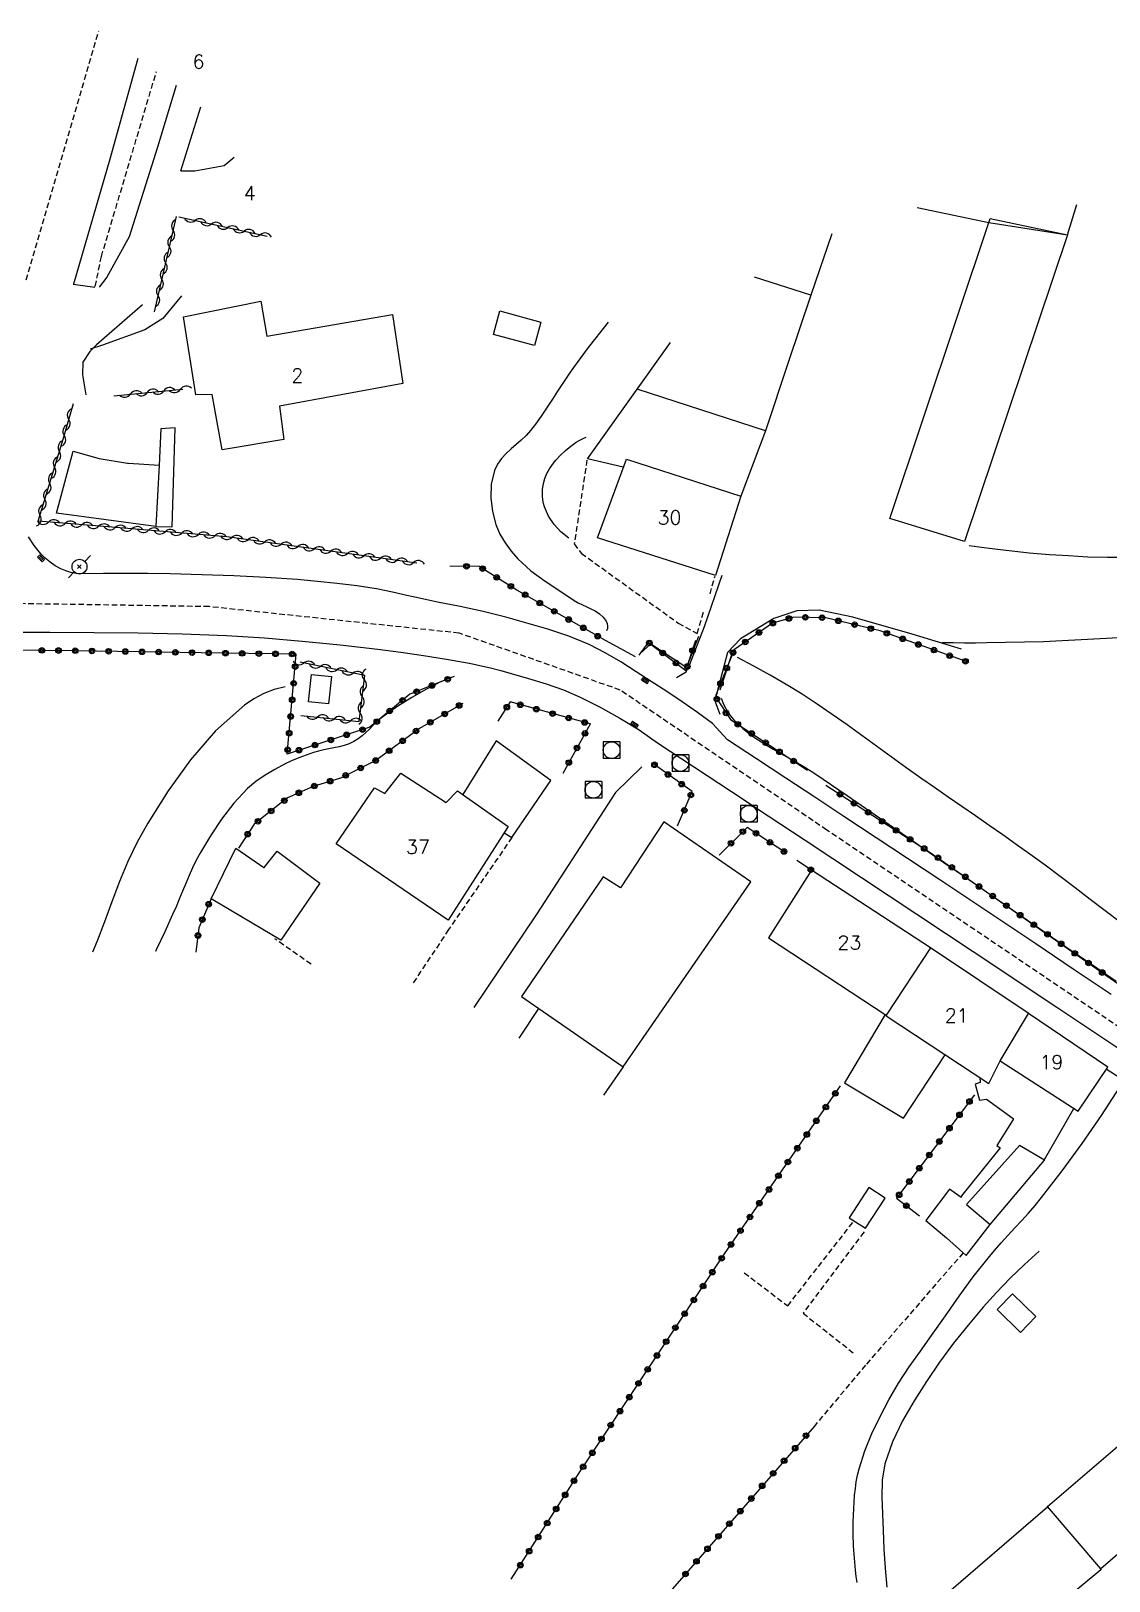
# Model space of a CAD drawing. Header units: millimetres. Extents: x 149000 to 150002, y 151999 to 153000.
# Drawn here: x 149681 to 149777.9, y 152375.5 to 152514.8 of the extents above; entities that cross this region are included whole.
import ezdxf
from ezdxf.enums import TextEntityAlignment as Align

# ---------------------------------------------------------------- set-up
doc = ezdxf.new("R2010")
doc.units = ezdxf.units.MM
doc.linetypes.add('DASHED', pattern=[0.75, 0.5, -0.25])
doc.layers.get('0').update_dxf_attribs({"linetype": 'CONTINUOUS'})
for name, color, linetype in [('W0001', 6, 'DASHED'), ('W0008', 7, 'CONTINUOUS'), ('W0014', 7, 'CONTINUOUS'), ('W0017', 7, 'CONTINUOUS'), ('W0071', 7, 'CONTINUOUS'), ('w0101', 7, 'CONTINUOUS'), ('W0104', 1, 'CONTINUOUS'), ('W0112', 1, 'DASHED'), ('W0120', 7, 'CONTINUOUS'), ('w0211', 2, 'CONTINUOUS'), ('W0310', 3, 'CONTINUOUS'), ('w0323', 7, 'CONTINUOUS'), ('W0401', 7, 'CONTINUOUS'), ('W0420', 7, 'CONTINUOUS'), ('W0473', 7, 'CONTINUOUS'), ('W0510', 5, 'CONTINUOUS'), ('W0991', 7, 'CONTINUOUS'), ('W1102', 7, 'CONTINUOUS')]:
    doc.layers.add(name, color=color, linetype=linetype)
doc.styles.get("Standard").update_dxf_attribs({"font": 'romans.shx', "width": 0.85})

# ---------------------------------------------------------------- blocks, each defined once
blk = doc.blocks.new('T401')
for p, q in [((-0.3, 0.3), (0, 0.3)), ((-0.3, -0.25), (-0.3, 0.3)), ((-0.3, 0.15), (0, 0.15)), ((-0.3, 0), (0, 0)), ((0, 0.3), (0, -0.25)), ((-0.3, -0.15), (0, -0.15)), ((-0.3, -0.25), (-0.3, -0.3)), ((-0.3, -0.3), (0, -0.3)), ((0, -0.3), (0, -0.25))]:
    blk.add_line(p, q)
blk = doc.blocks.new('T473')
for p, q in [((-0.166667, 0.166667), (0.166667, -0.166667)), ((-0.166667, -0.166667), (0.166667, 0.166667)), ((0.500001, 0.500001), (1.000002, 1.000002)), ((-1.000002, -1.000002), (-0.500001, -0.500001))]:
    blk.add_line(p, q)
blk.add_ellipse((0, 0), major_axis=(0.471405, 0.471405), ratio=1, start_param=5.4977871438, end_param=11.780972451)
blk = doc.blocks.new('T420')
for p, q in [((0.75, 0.75), (-0.75, 0.75)), ((-0.75, 0.75), (-0.75, -0.75)), ((0.75, 0.75), (0.75, -0.75)), ((0.75, -0.75), (-0.75, -0.75))]:
    blk.add_line(p, q)
blk.add_ellipse((0, 0), major_axis=(-0.53, 0.53), ratio=1, start_param=3.926991, end_param=10.210176)
blk = doc.blocks.new('t323o')
at = {"color": 0, "linetype": 'Continuous'}
for radius in [0.25, 0.15]:
    blk.add_circle((0, 0), radius, dxfattribs=at)
blk = doc.blocks.new('t310o')
at = {"color": 0, "linetype": 'Continuous'}
for centre, start, end in [((-0.5, 0.38), 216.8699, 323.1304), ((0.5, -0.37), 36.8699, 143.1303)]:
    blk.add_arc(centre, 0.625, start, end, dxfattribs=at)

msp = doc.modelspace()

# ---------------------------------------------------------------- linework, layer by layer
at = {"layer": 'W0001'}
msp.add_lwpolyline([(149822.03, 152398.1), (149812.24, 152403.81), (149786.35, 152420.18), (149752.53, 152442.99), (149733.96, 152455.57), (149719.48, 152460.69), (149697.01, 152463.07), (149679.39, 152463.35), (149669.49, 152463.08)], dxfattribs=at)
at = {"layer": 'W0008'}
msp.add_lwpolyline([(149678.96, 152460.79), (149682.7, 152460.77), (149686.67, 152460.74), (149690.63, 152460.71), (149694.6, 152460.64), (149698.57, 152460.48), (149701.98, 152460.26), (149705.38, 152459.98), (149708.78, 152459.64), (149712.17, 152459.25), (149714.23, 152458.99), (149716.29, 152458.69), (149718.34, 152458.35), (149720.39, 152457.99)], dxfattribs=at)
at = {"layer": 'W0014'}
for points in [[(149685.52, 152466.01), (149685.05, 152466.05), (149684.58, 152466.14), (149684.13, 152466.28), (149683.69, 152466.46), (149683.19, 152466.74), (149682.72, 152467.06), (149682.28, 152467.43), (149681.88, 152467.83), (149681.29, 152468.57), (149680.77, 152469.35)], [(149742.26, 152452.57), (149740.91, 152453.55), (149739.54, 152454.5), (149738.15, 152455.43), (149736.75, 152456.34), (149735.39, 152457.22), (149734.02, 152458.1), (149732.62, 152458.93), (149731.16, 152459.66), (149729.33, 152460.41), (149727.46, 152461.04), (149725.56, 152461.59), (149723.67, 152462.12), (149721.64, 152462.63), (149719.59, 152463.07), (149717.54, 152463.48), (149715.49, 152463.91), (149714.63, 152464.11), (149713.77, 152464.31), (149712.91, 152464.5), (149712.05, 152464.67), (149710.28, 152464.94), (149708.51, 152465.16), (149706.74, 152465.34), (149704.96, 152465.5), (149702.1, 152465.7), (149699.23, 152465.84), (149696.37, 152465.94), (149693.5, 152466.02), (149691.5, 152466.05), (149689.51, 152466.06), (149687.52, 152466.04), (149685.52, 152466.01)], [(149720.4, 152457.99), (149721.35, 152457.79), (149722.29, 152457.57), (149723.22, 152457.33), (149724.15, 152457.07), (149725.72, 152456.6), (149727.29, 152456.12), (149728.85, 152455.58), (149730.36, 152454.94), (149732.17, 152454.05), (149733.94, 152453.06), (149735.65, 152451.99), (149737.3, 152450.83)], [(149743.61, 152451.09), (149742.26, 152452.57)], [(149737.3, 152450.83), (149740.63, 152448.65), (149743.95, 152446.46), (149747.27, 152444.27), (149750.59, 152442.08), (149758.13, 152437.08), (149765.67, 152432.07), (149773.21, 152427.06), (149780.75, 152422.04), (149787.86, 152417.32), (149794.96, 152412.6), (149802.07, 152407.87), (149809.18, 152403.14), (149812.37, 152401.02), (149815.56, 152398.89), (149818.75, 152396.76), (149821.94, 152394.63)], [(149778.07, 152428.21), (149776.38, 152429.35), (149774.68, 152430.48), (149772.99, 152431.62), (149771.3, 152432.76), (149766.99, 152435.63), (149762.69, 152438.5), (149758.38, 152441.36), (149754.06, 152444.21), (149751.45, 152445.94), (149748.84, 152447.66), (149746.22, 152449.38), (149743.61, 152451.09)]]:
    msp.add_lwpolyline(points, dxfattribs=at)
at = {"layer": 'W0017'}
for points in [[(149690.62, 152512.34), (149688.09, 152503.28), (149684.81, 152492.05)], [(149694.05, 152509.92), (149692.37, 152504.37), (149689.84, 152496.3), (149687.81, 152492.69), (149687.12, 152491.8)], [(149694.48, 152502.23), (149696.27, 152507.99)], [(149699.27, 152503.45), (149698.37, 152502.7), (149695.73, 152502.22), (149694.48, 152502.2)], [(149684.78, 152492.05), (149686.74, 152491.78)], [(149694.52, 152491.01), (149692.85, 152488.96), (149691.24, 152487.96), (149687.42, 152486.56), (149686.33, 152486.22)], [(149691.04, 152490.19), (149686.9, 152486.6), (149686.3, 152486.01), (149685.66, 152485.04), (149685.62, 152483.9), (149685.93, 152482.11)], [(149739.01, 152456.7), (149739.89, 152457.2), (149740.19, 152457.8), (149741.52, 152461.29), (149743.13, 152465.91)], [(149764.63, 152459.26), (149760.19, 152460.61), (149754.86, 152462.13), (149751.85, 152462.74), (149749.84, 152462.68), (149747.77, 152462.02), (149744.76, 152460.18), (149743.61, 152458.94), (149742.46, 152454.61), (149742.91, 152453.4)], [(149735.89, 152448.68), (149733.53, 152446.37), (149726.48, 152435.46), (149720.79, 152427.05)]]:
    msp.add_lwpolyline(points, dxfattribs=at)
at = {"layer": 'W0071'}
for points in [[(149765.31, 152468.57), (149767.11, 152468.32), (149768.91, 152468.11), (149770.72, 152467.92), (149772.53, 152467.77), (149774.26, 152467.66), (149776, 152467.56), (149777.74, 152467.51), (149779.48, 152467.53)], [(149781.65, 152460.44), (149777.67, 152460.2), (149773.69, 152460), (149771.99, 152459.92), (149770.28, 152459.87), (149768.58, 152459.84), (149766.87, 152459.81), (149765.88, 152459.8), (149764.89, 152459.8), (149763.9, 152459.81), (149762.9, 152459.83)], [(149755.26, 152375.36), (149755.17, 152375.9), (149755.11, 152376.45), (149755.01, 152377.54), (149754.94, 152378.63), (149754.9, 152379.73), (149754.91, 152380.82), (149754.93, 152381.42), (149754.96, 152382.01), (149754.99, 152382.61), (149755.03, 152383.21), (149755.1, 152383.8), (149755.18, 152384.4), (149755.29, 152384.99), (149755.43, 152385.57), (149755.94, 152387.19), (149756.58, 152388.76), (149757.31, 152390.29), (149758.1, 152391.78), (149758.98, 152393.28), (149759.94, 152394.73), (149760.95, 152396.15), (149761.95, 152397.57), (149763.18, 152399.33), (149764.42, 152401.09), (149765.69, 152402.82), (149767.02, 152404.52), (149767.6, 152405.21), (149768.2, 152405.9), (149768.81, 152406.56), (149769.43, 152407.23), (149770.05, 152407.89), (149770.66, 152408.56), (149771.26, 152409.25), (149771.83, 152409.95), (149773.69, 152412.36), (149775.48, 152414.81), (149777.21, 152417.32), (149778.86, 152419.87)], [(149771.6, 152405.15), (149770.29, 152403.95), (149769.01, 152402.71), (149767.78, 152401.43), (149766.59, 152400.11), (149765.22, 152398.5), (149763.9, 152396.86), (149762.65, 152395.16), (149761.48, 152393.41), (149760.39, 152391.67), (149759.34, 152389.88), (149758.42, 152388.01), (149757.75, 152386.03), (149757.5, 152384.54), (149757.46, 152383.03), (149757.52, 152381.54), (149757.58, 152380.06), (149757.65, 152378.35), (149757.76, 152376.64), (149757.93, 152374.93)]]:
    msp.add_lwpolyline(points, dxfattribs=at)
at = {"layer": 'w0101'}
for points in [[(149714.43, 152483.14), (149703.35, 152481.1), (149703.73, 152478.08), (149698.2, 152477.16), (149697.3, 152482.14), (149695.83, 152482.1), (149694.71, 152489.12), (149701.65, 152490.53), (149702.21, 152487.38), (149713.48, 152489.32)], [(149742.53, 152465.86), (149731.92, 152469.26), (149734.51, 152476.32), (149744.79, 152473)], [(149723.89, 152443.3), (149718.5, 152434.9), (149708.44, 152441.76), (149711.89, 152446.77), (149712.81, 152446.27), (149714.23, 152448.09), (149718.33, 152445.46), (149719.35, 152446.51)]]:
    msp.add_lwpolyline(points, close=True, dxfattribs=at)
for points in [[(149751.16, 152439.39), (149747.29, 152433.31), (149757.86, 152426.34)], [(149761.86, 152432.39), (149751.16, 152439.39)], [(149770.63, 152426.52), (149761.86, 152432.39)], [(149757.86, 152426.34), (149757.86, 152426.28), (149767.08, 152420.22), (149768.12, 152422.25)], [(149777.79, 152421.67), (149770.65, 152426.49), (149770.63, 152426.52)], [(149768.12, 152422.25), (149775.11, 152417.73), (149777.79, 152421.67)]]:
    msp.add_lwpolyline(points, dxfattribs=at)
at = {"layer": 'W0104'}
for points in [[(149764.89, 152468.94), (149758.2, 152470.98), (149767.21, 152497.97), (149774.15, 152496.5)], [(149726.26, 152486.54), (149722.58, 152487.53), (149723.14, 152489.65), (149726.83, 152488.65)], [(149692.21, 152470.27), (149683.29, 152471.47), (149684.8, 152477.05), (149687.13, 152476.39), (149689.68, 152475.98), (149689.76, 152475.98), (149692.53, 152475.79)], [(149705.95, 152454.52), (149706.22, 152456.98), (149708.01, 152456.78), (149707.74, 152454.32)], [(149745.71, 152438.33), (149737.89, 152443.73), (149733.99, 152437.8), (149732.43, 152438.77), (149725.09, 152428.03), (149734.22, 152421.7)], [(149706.96, 152438.23), (149703.45, 152433.08), (149697.19, 152436.81), (149699.42, 152441.35), (149701.92, 152439.62), (149701.95, 152439.62), (149703.13, 152441.08)], [(149756.3, 152410.86), (149754.54, 152408.14), (149756, 152407.19), (149757.76, 152409.91)], [(149769.21, 152401.29), (149767.84, 152399.89), (149769.93, 152397.84), (149771.3, 152399.25)], [(149786.67, 152384.8), (149777.17, 152376.58), (149777.17, 152376.49), (149765.14, 152366.52), (149760.68, 152372.1), (149772.36, 152382.17), (149772.36, 152382.2), (149782.01, 152390.45)]]:
    msp.add_lwpolyline(points, close=True, dxfattribs=at)
for points in [[(149760.64, 152498.94), (149767.09, 152497.61), (149774.15, 152496.5)], [(149774.15, 152496.5), (149774.99, 152499.21)], [(149752.97, 152496.58), (149751.1, 152491.07), (149749.04, 152485.01), (149747.02, 152478.87), (149744.79, 152473)], [(149751.1, 152491.07), (149746.04, 152492.69)], [(149734.24, 152475.6), (149731.02, 152476.36), (149738.47, 152486.81)], [(149747.02, 152478.87), (149735.48, 152482.62)], [(149692.21, 152470.27), (149693.68, 152470.25), (149693.97, 152479.13), (149692.66, 152479.06), (149692.53, 152475.79)], [(149723.53, 152442.74), (149724.23, 152442.33), (149727.72, 152447.45), (149722.8, 152451.01), (149719.81, 152446.18)], [(149724.89, 152424.27), (149726.64, 152426.96), (149734.22, 152421.7)], [(149757.77, 152426.4), (149754.12, 152420.28), (149759.43, 152417.09), (149763.17, 152422.79)], [(149734.22, 152421.7), (149732.46, 152419.15)], [(149766.28, 152420.75), (149766.3, 152420.31), (149765.86, 152420.15), (149766.25, 152418.71), (149766.88, 152418.81), (149769.28, 152417.07), (149769.28, 152416.96), (149767.8, 152414.64), (149768.1, 152414.42), (149764.64, 152410.12), (149764.61, 152409.96), (149763.54, 152410.7), (149761.42, 152407.89), (149763.28, 152406.35), (149765.05, 152404.76), (149767.21, 152407.52), (149767.21, 152407.54), (149772.09, 152413.33), (149772.09, 152413.39), (149774.74, 152417.97)], [(149772.09, 152413.33), (149769.86, 152414.64), (149765.09, 152409.32), (149767.21, 152407.54)], [(149777.17, 152376.58), (149772.36, 152382.2)]]:
    msp.add_lwpolyline(points, dxfattribs=at)
at = {"layer": 'W0112'}
for points in [[(149680.57, 152492.44), (149687.1, 152514.81)], [(149686.78, 152491.86), (149687.33, 152494.55), (149692.28, 152511.17)], [(149730.97, 152476.25), (149729.83, 152468.71), (149730.47, 152467.86), (149739.17, 152461.6), (149740.87, 152460.66), (149741.46, 152462.66)], [(149742.03, 152464.23), (149742.48, 152465.8)], [(149724.23, 152442.33), (149718.54, 152434.05), (149715.36, 152429.26)], [(149706.18, 152430.92), (149702.93, 152433.21)], [(149745.11, 152403.2), (149749.01, 152400.22), (149754.86, 152407.71)], [(149755.87, 152406.86), (149750.39, 152399.56), (149755.02, 152395.91)], [(149764.78, 152404.99), (149756.01, 152394.89), (149751.41, 152389.42)]]:
    msp.add_lwpolyline(points, dxfattribs=at)
at = {"layer": 'W0120'}
for points in [[(149739.99, 152457.72), (149741.02, 152460.42)], [(149732.28, 152460.23), (149735.31, 152458.6)], [(149744.02, 152458.92), (149742.9, 152455.57)]]:
    msp.add_lwpolyline(points, dxfattribs=at)
at = {"layer": 'w0211'}
msp.add_lwpolyline([(149703.85, 152455.86), (149702.87, 152455.61), (149701.93, 152455.25), (149701.03, 152454.79), (149700.2, 152454.22), (149697.6, 152451.92), (149695.34, 152449.3), (149693.34, 152446.5), (149691.5, 152443.61), (149690.55, 152441.91), (149689.71, 152440.16), (149688.97, 152438.36), (149688.28, 152436.55), (149687.61, 152434.74), (149686.92, 152432.93), (149686.54, 152432.02)], dxfattribs=at)
at = {"layer": 'W0310'}
for points in [[(149692.09, 152489.57), (149694.08, 152498.13)], [(149694.3, 152498.1), (149702.22, 152496.37)], [(149688.46, 152482.03), (149694.66, 152482.62)], [(149715.68, 152466.99), (149698.61, 152469.36), (149688.27, 152470.2), (149681.65, 152470.75), (149683.9, 152478.12), (149684.81, 152481.34)], [(149705.27, 152453.3), (149710.49, 152452.75), (149711.02, 152456.87), (149705.2, 152458.08)]]:
    msp.add_lwpolyline(points, dxfattribs=at)
at = {"layer": 'w0323'}
for points in [[(149732.28, 152460.23), (149724.68, 152464.56), (149721.28, 152466.68), (149718.65, 152466.71)], [(149765.15, 152458.1), (149757.33, 152460.89), (149752.45, 152462.07), (149749.57, 152462.13), (149747.64, 152461.58), (149744.22, 152459.23), (149744.19, 152459.18), (149742.54, 152455.1), (149742.57, 152454.88), (149743.86, 152452.94), (149750.79, 152448.36)], [(149719.04, 152456.78), (149715.06, 152455.19), (149711.47, 152452.23), (149704.04, 152449.82), (149704.85, 152458.8), (149696.3, 152458.93), (149685, 152459.11), (149672.99, 152459.21), (149662.49, 152459.5)], [(149735.65, 152458.72), (149736.51, 152459.86), (149739.87, 152457.33), (149740.77, 152460.07)], [(149719.81, 152454.36), (149715.92, 152452.11), (149712, 152449.25), (149708.81, 152447.66), (149706.35, 152446.91), (149704.06, 152445.88), (149701.07, 152443.51), (149699.66, 152441.37)], [(149728.82, 152448.1), (149731.28, 152452.53), (149731.25, 152452.53), (149724.08, 152454.5), (149722.95, 152452.77)], [(149739.12, 152443.38), (149740.44, 152446.44), (149736.89, 152448.96)], [(149752.45, 152447.01), (149761.83, 152440.98), (149783.76, 152425.65)], [(149748.94, 152440.88), (149745.36, 152443.23), (149742.85, 152440.74)], [(149751.16, 152439.39), (149749.83, 152440.25)], [(149697.19, 152436.81), (149696.1, 152434.19), (149695.83, 152432.02)], [(149787.01, 152415.51), (149777.73, 152421.45)], [(149724.17, 152375.64), (149730.39, 152385.4), (149743.33, 152404.9), (149753.75, 152419.99)], [(149765.8, 152419.18), (149758.8, 152409.89), (149760.87, 152408.31)], [(149751.41, 152389.42), (149738.46, 152374.54), (149725.95, 152360.35)]]:
    msp.add_lwpolyline(points, dxfattribs=at)
at = {"layer": 'W0510'}
for points in [[(149732.89, 152488.65), (149732.44, 152488.08), (149731.76, 152487.22), (149731.09, 152486.35), (149730.42, 152485.47), (149729.77, 152484.58), (149729.28, 152483.88), (149728.8, 152483.17), (149728.33, 152482.45), (149727.87, 152481.72), (149727.4, 152481), (149726.93, 152480.29), (149726.43, 152479.58), (149725.91, 152478.9), (149725.51, 152478.45), (149725.07, 152478.03), (149724.62, 152477.65), (149724.16, 152477.26), (149723.71, 152476.84), (149723.29, 152476.38), (149722.93, 152475.87), (149722.65, 152475.3), (149722.36, 152474.09), (149722.33, 152472.85), (149722.49, 152471.63), (149722.79, 152470.46), (149723.14, 152469.6), (149723.61, 152468.8), (149724.16, 152468.06), (149724.76, 152467.37), (149725.92, 152466.29), (149727.2, 152465.35), (149728.53, 152464.48), (149729.83, 152463.61), (149730.19, 152463.4), (149730.57, 152463.22), (149730.95, 152463.05), (149731.33, 152462.88), (149731.72, 152462.68), (149732.09, 152462.43), (149732.42, 152462.13), (149732.69, 152461.76), (149732.78, 152461.56), (149732.82, 152461.33), (149732.81, 152461.11), (149732.74, 152460.89)], [(149729.35, 152469.24), (149728.63, 152469.79), (149728.01, 152470.45), (149727.51, 152471.2), (149727.15, 152472.03), (149727.06, 152472.35), (149727, 152472.67), (149726.97, 152472.99), (149726.97, 152473.32), (149726.99, 152473.64), (149727.03, 152473.96), (149727.1, 152474.27), (149727.18, 152474.58), (149727.35, 152475.04), (149727.59, 152475.47), (149727.87, 152475.86), (149728.17, 152476.23), (149728.59, 152476.68), (149729.03, 152477.1), (149729.51, 152477.49), (149730.01, 152477.84), (149730.22, 152477.98), (149730.45, 152478.1), (149730.68, 152478.2), (149730.91, 152478.29)], [(149735.76, 152458.85), (149736.72, 152459.74)], [(149736.72, 152459.74), (149739.68, 152457.78)], [(149778.89, 152434.72), (149777.54, 152435.73), (149776.19, 152436.76), (149774.85, 152437.79), (149773.5, 152438.81), (149772.15, 152439.83), (149770.78, 152440.83), (149769.56, 152441.7), (149768.34, 152442.56), (149767.12, 152443.41), (149765.89, 152444.26), (149764.66, 152445.1), (149763.43, 152445.95), (149762.2, 152446.8), (149760.97, 152447.65), (149759.64, 152448.6), (149758.32, 152449.56), (149757, 152450.52), (149755.68, 152451.49), (149754.36, 152452.44), (149753.02, 152453.39), (149751.67, 152454.31), (149750.3, 152455.2), (149748.88, 152456.08), (149747.43, 152456.92), (149745.97, 152457.73), (149744.49, 152458.5)], [(149717.88, 152456.33), (149716.54, 152455.65), (149715.24, 152454.91), (149713.97, 152454.12), (149712.73, 152453.27), (149712.38, 152452.99), (149712.06, 152452.69), (149711.74, 152452.38), (149711.43, 152452.07), (149711.11, 152451.75), (149710.77, 152451.46), (149710.41, 152451.18), (149710.03, 152450.95), (149709.59, 152450.75), (149709.15, 152450.59), (149708.69, 152450.47), (149708.23, 152450.37), (149707.77, 152450.29), (149707.31, 152450.2), (149706.85, 152450.09), (149706.4, 152449.96), (149705.74, 152449.72), (149705.07, 152449.48), (149704.42, 152449.21), (149703.79, 152448.9), (149702.91, 152448.43), (149702.05, 152447.93), (149701.22, 152447.36), (149700.45, 152446.72), (149699.22, 152445.41), (149698.13, 152443.98), (149697.15, 152442.48), (149696.23, 152440.96), (149695.86, 152440.29), (149695.52, 152439.6), (149695.21, 152438.9), (149694.91, 152438.2), (149694.62, 152437.49), (149694.33, 152436.79), (149694.04, 152436.09), (149693.73, 152435.39), (149693.02, 152433.83), (149692.29, 152432.28), (149692.19, 152432.07)], [(149743.04, 152454.85), (149743.24, 152454.31), (149743.5, 152453.8), (149743.82, 152453.32), (149744.18, 152452.89), (149744.98, 152452.12), (149745.85, 152451.44), (149746.77, 152450.82), (149747.71, 152450.25), (149748.66, 152449.72), (149749.6, 152449.2), (149750.54, 152448.65), (149751.46, 152448.07), (149754.37, 152446.09), (149757.26, 152444.09), (149760.16, 152442.08), (149763.05, 152440.08), (149765.26, 152438.56), (149767.48, 152437.03), (149769.69, 152435.5), (149771.9, 152433.97), (149774.11, 152432.44), (149776.32, 152430.92), (149778.54, 152429.4)]]:
    msp.add_lwpolyline(points, dxfattribs=at)
at = {"layer": 'W1102'}
for points in [[(149761.86, 152432.39), (149757.86, 152426.34)], [(149768.12, 152422.25), (149770.65, 152426.49)]]:
    msp.add_lwpolyline(points, dxfattribs=at)

# ---------------------------------------------------------------- block references
at = {"layer": 'W0310'}
for p, rotation in [((149693.79, 152496.88), 76.87592186547562), ((149695.77, 152497.78), 347.6239896024666), ((149697.23, 152497.46), 347.6239896024666), ((149698.7, 152497.14), 347.6239896024666), ((149700.16, 152496.82), 347.6239896024666), ((149701.63, 152496.5), 347.6239896024666), ((149693.45, 152495.42), 76.87592186547562), ((149693.11, 152493.96), 76.87592186547562), ((149692.77, 152492.49), 76.87592186547562), ((149692.43, 152491.03), 76.87592186547562), ((149691.44, 152482.32), 5.455161598431364), ((149692.94, 152482.46), 5.455161598431364), ((149694.43, 152482.6), 5.455161598431364), ((149689.95, 152482.18), 5.455161598431364), ((149684.4, 152479.9), 74.2496708094212), ((149684, 152478.45), 74.2496708094212), ((149683.56, 152477.02), 72.96510060760507), ((149683.13, 152475.58), 72.96510060760507), ((149682.69, 152474.15), 72.96510060760507), ((149682.25, 152472.71), 72.96510060760507), ((149681.81, 152471.28), 72.96510060760507), ((149682.59, 152470.68), 175.2513980751455), ((149684.09, 152470.55), 175.2513980751455), ((149685.58, 152470.43), 175.2513980751455), ((149687.08, 152470.3), 175.2513980751455), ((149688.57, 152470.18), 175.3551624341422), ((149690.07, 152470.06), 175.3551624341422), ((149691.56, 152469.94), 175.3551624341422), ((149693.06, 152469.81), 175.3551624341422), ((149694.55, 152469.69), 175.3551624341422), ((149696.05, 152469.57), 175.3551624341422), ((149697.54, 152469.45), 175.3551624341422), ((149699.04, 152469.3), 172.0832380080569), ((149700.52, 152469.1), 172.0832380080569), ((149702.01, 152468.89), 172.0832380080569), ((149703.49, 152468.68), 172.0832380080569), ((149704.98, 152468.48), 172.0832380080569), ((149706.46, 152468.27), 172.0832380080569), ((149707.95, 152468.06), 172.0832380080569), ((149709.44, 152467.86), 172.0832380080569), ((149710.92, 152467.65), 172.0832380080569), ((149712.41, 152467.44), 172.0832380080569), ((149713.89, 152467.24), 172.0832380080569), ((149715.38, 152467.03), 172.0832380080569), ((149705.54, 152458.01), 168.2265960760113), ((149707.01, 152457.71), 168.2265960760113), ((149708.48, 152457.4), 168.2265960760113), ((149709.94, 152457.09), 168.2265960760113), ((149710.97, 152456.47), 82.73286177955791), ((149710.78, 152454.98), 82.73286177955791), ((149706.76, 152453.14), 354.0788971996152), ((149708.25, 152452.99), 354.0788971996152), ((149710.59, 152453.49), 82.73286177955791), ((149709.74, 152452.83), 354.0788971996152)]:
    msp.add_blockref('t310o', p, dxfattribs=dict(at, rotation=rotation))
at = {"layer": 'w0323'}
for p, rotation in [((149720.15, 152466.7), 179.3909561878636), ((149721.59, 152466.49), 147.9870413921097), ((149722.86, 152465.7), 147.9870413921097), ((149724.13, 152464.9), 147.9870413921097), ((149725.42, 152464.14), 150.3363086438025), ((149726.73, 152463.39), 150.3363086438025), ((149728.03, 152462.65), 150.3363086438025), ((149729.33, 152461.91), 150.3363086438025), ((149747.68, 152461.59), 195.8749406806933), ((149749.12, 152462), 195.8749406806933), ((149750.6, 152462.11), 178.8259889276482), ((149752.1, 152462.08), 178.8259889276482), ((149753.57, 152461.8), 166.4402868436346), ((149755.03, 152461.45), 166.4402868436346), ((149730.64, 152461.17), 150.3363086438025), ((149731.94, 152460.42), 150.3363086438025), ((149745.2, 152459.9), 214.4751019346799), ((149746.43, 152460.75), 214.4751019346799), ((149756.48, 152461.1), 166.4402868436346), ((149757.92, 152460.68), 160.3494254231219), ((149759.34, 152460.18), 160.3494254231219), ((149681.98, 152459.14), 179.541796270106), ((149683.48, 152459.13), 179.541796270106), ((149684.98, 152459.11), 179.541796270106), ((149686.48, 152459.09), 179.0465953490456), ((149687.98, 152459.06), 179.0465953490456), ((149689.48, 152459.04), 179.0465953490456), ((149690.98, 152459.01), 179.0465953490456), ((149692.48, 152458.99), 179.0465953490456), ((149693.98, 152458.96), 179.0465953490456), ((149695.48, 152458.94), 179.0465953490456), ((149696.98, 152458.92), 179.1828838908256), ((149698.48, 152458.89), 179.1828838908256), ((149699.98, 152458.87), 179.1828838908256), ((149701.48, 152458.85), 179.1828838908256), ((149702.98, 152458.83), 179.1828838908256), ((149704.48, 152458.81), 179.1828838908256), ((149736.58, 152459.81), 323.1082816259971), ((149737.78, 152458.91), 323.1082816259971), ((149740.46, 152459.12), 71.79798515812011), ((149744.1, 152458.94), 247.9856320162975), ((149760.75, 152459.67), 160.3494254231219), ((149762.16, 152459.17), 160.3494254231219), ((149763.57, 152458.66), 160.3494254231219), ((149704.75, 152457.68), 84.82743004892583), ((149738.98, 152458), 323.1082816259971), ((149739.99, 152457.69), 71.79798515812011), ((149743.54, 152457.55), 247.9856320162975), ((149764.99, 152458.16), 160.3494254231219), ((149704.61, 152456.18), 84.82743004892583), ((149717.05, 152455.98), 201.7045926203651), ((149718.45, 152456.54), 201.7045926203651), ((149742.97, 152456.16), 247.9856320162975), ((149704.48, 152454.69), 84.82743004892583), ((149714.4, 152454.65), 219.5328412057698), ((149715.66, 152455.43), 201.7045926203651), ((149742.64, 152454.77), 303.5331866170785), ((149704.34, 152453.2), 84.82743004892583), ((149713.24, 152453.69), 219.5328412057698), ((149718.19, 152453.43), 210.0436234121816), ((149719.49, 152454.18), 210.0436234121816), ((149723.77, 152454.03), 236.9038496799574), ((149724.99, 152454.25), 164.6739079734313), ((149726.43, 152453.85), 164.6739079734313), ((149727.88, 152453.46), 164.6739079734313), ((149729.33, 152453.06), 164.6739079734313), ((149743.47, 152453.52), 303.5331866170785), ((149704.21, 152451.7), 84.82743004892583), ((149710.8, 152452.01), 197.9318180481225), ((149712.09, 152452.74), 219.5328412057698), ((149715.61, 152451.89), 216.1490110693356), ((149716.89, 152452.68), 210.0436234121816), ((149730.77, 152452.66), 164.6739079734313), ((149730.8, 152451.68), 60.95528452372591), ((149744.53, 152452.5), 326.5548092686823), ((149745.78, 152451.67), 326.5548092686823), ((149706.52, 152450.63), 197.9318180481225), ((149707.95, 152451.09), 197.9318180481225), ((149709.38, 152451.55), 197.9318180481225), ((149714.4, 152451.01), 216.1490110693356), ((149730.07, 152450.37), 60.95528452372591), ((149747.03, 152450.84), 326.5548092686823), ((149704.07, 152450.21), 84.82743004892583), ((149705.09, 152450.17), 197.9318180481225), ((149711.98, 152449.24), 206.522009407277), ((149713.19, 152450.12), 216.1490110693356), ((149729.34, 152449.05), 60.95528452372591), ((149737.04, 152448.85), 144.7129208829454), ((149748.28, 152450.02), 326.5548092686823), ((149749.54, 152449.19), 326.5548092686823), ((149709.29, 152447.9), 206.522009407277), ((149710.64, 152448.57), 206.522009407277), ((149738.26, 152447.98), 144.7129208829454), ((149705.08, 152446.34), 204.3025398749753), ((149706.46, 152446.94), 196.9256579316219), ((149707.89, 152447.38), 196.9256579316219), ((149739.49, 152447.11), 144.7129208829454), ((149740.31, 152446.14), 66.57762547572118), ((149753.71, 152446.2), 327.2650825500536), ((149702.59, 152444.71), 218.3802615684054), ((149703.77, 152445.64), 218.3802615684054), ((149739.72, 152444.76), 66.57762547572118), ((149754.97, 152445.39), 327.2650825500536), ((149756.24, 152444.58), 327.2650825500536), ((149701.41, 152443.78), 218.3802615684054), ((149757.5, 152443.77), 327.2650825500536), ((149700.48, 152442.62), 236.4897368402788), ((149743.92, 152441.8), 224.8623802979863), ((149744.98, 152442.85), 224.8623802979863), ((149746.17, 152442.7), 146.8253617998803), ((149747.42, 152441.88), 146.8253617998803), ((149758.76, 152442.96), 327.2650825500536), ((149760.02, 152442.15), 327.2650825500536), ((149748.68, 152441.06), 146.8253617998803), ((149761.28, 152441.33), 327.2650825500536), ((149762.53, 152440.5), 325.0472727402606), ((149751.09, 152439.43), 147.0965527884194), ((149763.76, 152439.64), 325.0472727402606), ((149764.98, 152438.78), 325.0472727402606), ((149766.21, 152437.92), 325.0472727402606), ((149696.98, 152436.33), 247.4839737552433), ((149767.44, 152437.06), 325.0472727402606), ((149696.41, 152434.94), 247.4839737552433), ((149768.67, 152436.2), 325.0472727402606), ((149769.9, 152435.34), 325.0472727402606), ((149696.02, 152433.51), 263.0757857947468), ((149771.13, 152434.48), 325.0472727402606), ((149772.36, 152433.62), 325.0472727402606), ((149773.59, 152432.76), 325.0472727402606), ((149774.82, 152431.9), 325.0472727402606), ((149776.05, 152431.04), 325.0472727402606), ((149777.28, 152430.18), 325.0472727402606), ((149753.29, 152419.32), 55.39813108722036), ((149765.35, 152418.59), 233.0148588883156), ((149751.58, 152416.85), 55.39813108722036), ((149752.44, 152418.09), 55.39813108722036), ((149764.45, 152417.39), 233.0148588883156), ((149750.73, 152415.62), 55.39813108722036), ((149763.55, 152416.19), 233.0148588883156), ((149749.88, 152414.39), 55.39813108722036), ((149762.64, 152414.99), 233.0148588883156), ((149749.03, 152413.15), 55.39813108722036), ((149760.84, 152412.6), 233.0148588883156), ((149761.74, 152413.79), 233.0148588883156), ((149748.18, 152411.92), 55.39813108722036), ((149759.94, 152411.4), 233.0148588883156), ((149747.33, 152410.68), 55.39813108722036), ((149759.03, 152410.2), 233.0148588883156), ((149746.47, 152409.45), 55.39813108722036), ((149759.68, 152409.22), 322.7518598226555), ((149744.77, 152406.98), 55.39813108722036), ((149745.62, 152408.21), 55.39813108722036), ((149743.92, 152405.74), 55.39813108722036), ((149743.07, 152404.5), 56.4097377930912), ((149742.24, 152403.25), 56.4097377930912), ((149741.41, 152402), 56.4097377930912), ((149740.58, 152400.75), 56.4097377930912), ((149739.75, 152399.51), 56.4097377930912), ((149738.92, 152398.26), 56.4097377930912), ((149738.09, 152397.01), 56.4097377930912), ((149736.43, 152394.51), 56.4097377930912), ((149737.26, 152395.76), 56.4097377930912), ((149735.6, 152393.26), 56.4097377930912), ((149734.77, 152392.01), 56.4097377930912), ((149733.94, 152390.76), 56.4097377930912), ((149733.11, 152389.51), 56.4097377930912), ((149732.28, 152388.26), 56.4097377930912), ((149750.66, 152388.56), 228.9730935136972), ((149731.46, 152387.01), 56.4097377930912), ((149748.69, 152386.3), 228.9730935136972), ((149749.68, 152387.43), 228.9730935136972), ((149730.63, 152385.76), 56.4097377930912), ((149747.71, 152385.17), 228.9730935136972), ((149729.81, 152384.5), 57.51159918591803), ((149746.72, 152384.04), 228.9730935136972), ((149728.2, 152381.97), 57.51159918591803), ((149729.01, 152383.23), 57.51159918591803), ((149745.74, 152382.9), 228.9730935136972), ((149727.4, 152380.7), 57.51159918591803), ((149743.77, 152380.64), 228.9730935136972), ((149744.76, 152381.77), 228.9730935136972), ((149726.59, 152379.44), 57.51159918591803), ((149742.79, 152379.51), 228.9730935136972), ((149725.78, 152378.17), 57.51159918591803), ((149741.8, 152378.38), 228.9730935136972), ((149724.98, 152376.91), 57.51159918591803), ((149740.82, 152377.25), 228.9730935136972), ((149739.83, 152376.12), 228.9730935136972)]:
    msp.add_blockref('t323o', p, dxfattribs=dict(at, rotation=rotation))
at = {"layer": 'W0401'}
for p, rotation in [((149682.02, 152467.53), 44.90662596346692), ((149736.29, 152456.55), 57.24675605768563), ((149735.15, 152452.35), 237.3084786559822)]:
    msp.add_blockref('T401', p, dxfattribs=dict(at, rotation=rotation))
at = {"layer": 'W0420'}
for p in [(149733.19, 152450.17), (149739.37, 152449.01), (149731.55, 152446.61), (149745.51, 152444.45)]:
    msp.add_blockref('T420', p, dxfattribs=at)
at = {"layer": 'W0473'}
msp.add_blockref('T473', (149685.36, 152466.66), dxfattribs=at)

# ---------------------------------------------------------------- texts
at = {"layer": 'W0991'}
for s, p in [('6', (149696.06, 152512.06)), ('4', (149700.67, 152500.24)), ('2', (149704.94, 152483.84)), ('30', (149738.39, 152471.09)), ('37', (149715.78, 152441.49)), ('23', (149754.56, 152432.87)), ('21', (149764.2, 152426.31)), ('19', (149772.71, 152422.13))]:
    msp.add_text(s, height=1.25, dxfattribs=at).set_placement(p, align=Align.MIDDLE_CENTER)

doc.saveas('drawing.dxf')
